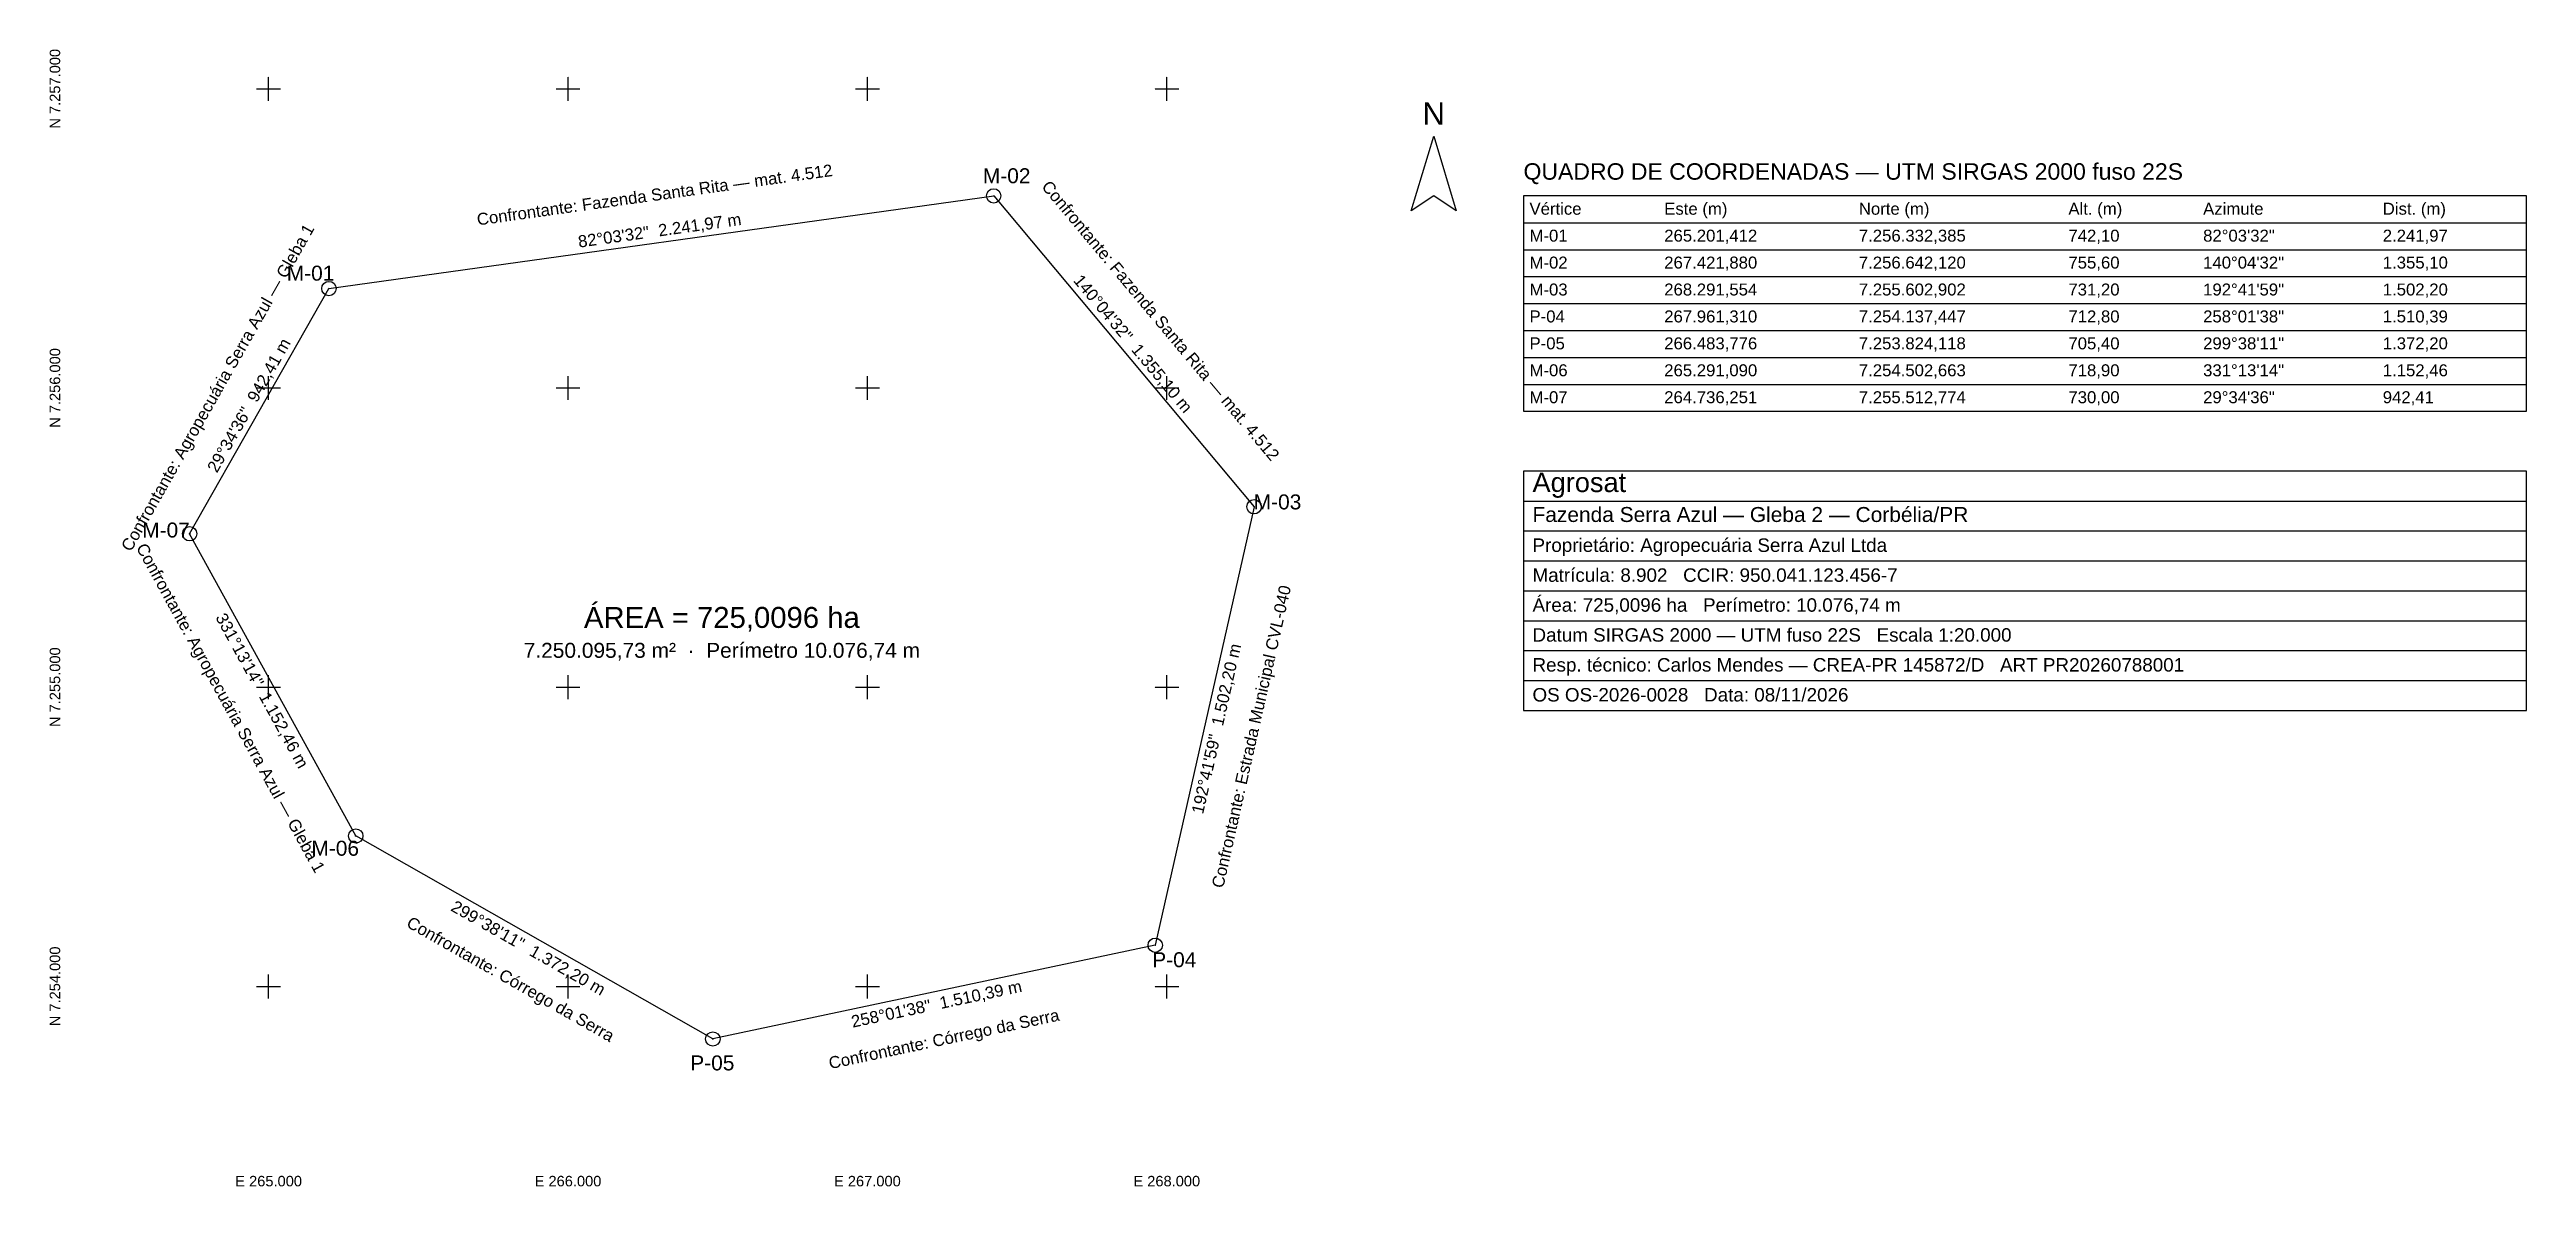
# Model space of a CAD drawing. Extents: x 264268 to 272542, y 7253331 to 7257131.
import ezdxf
from ezdxf.enums import TextEntityAlignment as Align

# ---------------------------------------------------------------- set-up
doc = ezdxf.new("R2010")
doc.units = 0
doc.header["$PDMODE"] = 35
doc.linetypes.add('DASHED', pattern=[0.75, 0.5, -0.25])
for name, color, linetype in [('TOPO-AZIMUTE-DIST', 3, 'CONTINUOUS'), ('TOPO-CARIMBO', 7, 'CONTINUOUS'), ('TOPO-CONFRONTANTES', 6, 'CONTINUOUS'), ('TOPO-NORTE', 2, 'CONTINUOUS'), ('TOPO-PERIMETRO', 1, 'CONTINUOUS'), ('TOPO-PONTOS-3D', 4, 'CONTINUOUS'), ('TOPO-QUADRICULA', 8, 'DASHED'), ('TOPO-ROTULOS', 7, 'CONTINUOUS'), ('TOPO-TABELA', 7, 'CONTINUOUS'), ('TOPO-VERTICES', 5, 'CONTINUOUS')]:
    doc.layers.add(name, color=color, linetype=linetype)
doc.styles.add('TOPO', font='arial.ttf')

msp = doc.modelspace()

# ---------------------------------------------------------------- linework, layer by layer
at = {"layer": 'TOPO-CARIMBO'}
for p, q in [((269191.554, 7255622.12), (272541.554, 7255622.12)), ((269191.554, 7255522.12), (272541.554, 7255522.12)), ((269191.554, 7255422.12), (272541.554, 7255422.12)), ((269191.554, 7255322.12), (272541.554, 7255322.12)), ((269191.554, 7255222.12), (272541.554, 7255222.12)), ((269191.554, 7255122.12), (272541.554, 7255122.12)), ((269191.554, 7255022.12), (272541.554, 7255022.12))]:
    msp.add_line(p, q, dxfattribs=at)
msp.add_lwpolyline([(269191.554, 7254922.12), (272541.554, 7254922.12), (272541.554, 7255722.12), (269191.554, 7255722.12)], close=True, dxfattribs=at)
at = {"layer": 'TOPO-NORTE'}
msp.add_lwpolyline([(268891.554, 7256842.12), (268966.554, 7256592.12), (268891.554, 7256642.12), (268816.554, 7256592.12)], close=True, dxfattribs=at)
at = {"layer": 'TOPO-PERIMETRO'}
msp.add_lwpolyline([(265201.412, 7256332.385), (267421.88, 7256642.12), (268291.554, 7255602.902), (267961.31, 7254137.447), (266483.776, 7253824.118), (265291.09, 7254502.663), (264736.251, 7255512.774)], close=True, dxfattribs=at)
at = {"layer": 'TOPO-PONTOS-3D'}
for p in [(267421.88, 7256642.12, 755.6), (265201.412, 7256332.385, 742.1), (268291.554, 7255602.902, 731.2), (264736.251, 7255512.774, 730), (265291.09, 7254502.663, 718.9), (267961.31, 7254137.447, 712.8), (266483.776, 7253824.118, 705.4)]:
    msp.add_point(p, dxfattribs=at)
at = {"layer": 'TOPO-QUADRICULA'}
for p, q in [((265000, 7256960), (265000, 7257040)), ((266000, 7256960), (266000, 7257040)), ((267000, 7256960), (267000, 7257040)), ((268000, 7256960), (268000, 7257040)), ((264960, 7257000), (265040, 7257000)), ((265960, 7257000), (266040, 7257000)), ((266960, 7257000), (267040, 7257000)), ((267960, 7257000), (268040, 7257000)), ((265000, 7255960), (265000, 7256040)), ((266000, 7255960), (266000, 7256040)), ((267000, 7255960), (267000, 7256040)), ((268000, 7255960), (268000, 7256040)), ((264960, 7256000), (265040, 7256000)), ((265960, 7256000), (266040, 7256000)), ((266960, 7256000), (267040, 7256000)), ((267960, 7256000), (268040, 7256000)), ((264960, 7255000), (265040, 7255000)), ((265000, 7254960), (265000, 7255040)), ((265960, 7255000), (266040, 7255000)), ((266000, 7254960), (266000, 7255040)), ((266960, 7255000), (267040, 7255000)), ((267000, 7254960), (267000, 7255040)), ((267960, 7255000), (268040, 7255000)), ((268000, 7254960), (268000, 7255040)), ((264960, 7254000), (265040, 7254000)), ((265000, 7253960), (265000, 7254040)), ((265960, 7254000), (266040, 7254000)), ((266000, 7253960), (266000, 7254040)), ((266960, 7254000), (267040, 7254000)), ((267000, 7253960), (267000, 7254040)), ((267960, 7254000), (268040, 7254000)), ((268000, 7253960), (268000, 7254040))]:
    msp.add_line(p, q, dxfattribs=at)
at = {"layer": 'TOPO-TABELA'}
for p, q in [((269191.554, 7256552.12), (272541.554, 7256552.12)), ((269191.554, 7256462.12), (272541.554, 7256462.12)), ((269191.554, 7256372.12), (272541.554, 7256372.12)), ((269191.554, 7256282.12), (272541.554, 7256282.12)), ((269191.554, 7256192.12), (272541.554, 7256192.12)), ((269191.554, 7256102.12), (272541.554, 7256102.12)), ((269191.554, 7256012.12), (272541.554, 7256012.12)), ((269191.554, 7255922.12), (272541.554, 7255922.12))]:
    msp.add_line(p, q, dxfattribs=at)
msp.add_lwpolyline([(269191.554, 7255922.12), (272541.554, 7255922.12), (272541.554, 7256642.12), (269191.554, 7256642.12)], close=True, dxfattribs=at)
at = {"layer": 'TOPO-VERTICES'}
for centre in [(267421.88, 7256642.12), (265201.412, 7256332.385), (268291.554, 7255602.902), (264736.251, 7255512.774), (265291.09, 7254502.663), (267961.31, 7254137.447), (266483.776, 7253824.118)]:
    msp.add_circle(centre, 24, dxfattribs=at)

# ---------------------------------------------------------------- texts
at = {"layer": 'TOPO-AZIMUTE-DIST', "style": 'TOPO'}
for s, rotation, p in [('82°03\'32"  2.241,97 m', 7.940998, (266306.119869, 7256526.868934)), ('140°04\'32"  1.355,10 m', -50.075579, (267887.392667, 7256148.182062)), ('29°34\'36"  942,41 m', 60.42341, (264934.043633, 7255942.322962)), ('331°13\'14"  1.152,46 m', 298.77934, (264978.611287, 7254988.460994)), ('192°41\'59"  1.502,20 m', 77.300392, (268165.453442, 7254861.380919)), ('299°38\'11"  1.372,20 m', 330.363511, (265867.65318, 7254128.623293)), ('258°01\'38"  1.510,39 m', 11.972893, (267230.840956, 7253941.652666))]:
    msp.add_text(s, height=40, rotation=rotation, dxfattribs=at).set_placement(p, align=Align.MIDDLE_CENTER)
at = {"layer": 'TOPO-CARIMBO', "style": 'TOPO'}
for s, height, p in [('Agrosat', 65, (269221.554, 7255652.12)), ('Fazenda Serra Azul — Gleba 2 — Corbélia/PR', 50, (269221.554, 7255552.12)), ('Proprietário: Agropecuária Serra Azul Ltda', 45, (269221.554, 7255452.12)), ('Matrícula: 8.902   CCIR: 950.041.123.456-7', 45, (269221.554, 7255352.12)), ('Área: 725,0096 ha   Perímetro: 10.076,74 m', 45, (269221.554, 7255252.12)), ('Datum SIRGAS 2000 — UTM fuso 22S   Escala 1:20.000', 45, (269221.554, 7255152.12)), ('Resp. técnico: Carlos Mendes — CREA-PR 145872/D   ART PR20260788001', 45, (269221.554, 7255052.12)), ('OS OS-2026-0028   Data: 08/11/2026', 45, (269221.554, 7254952.12))]:
    msp.add_text(s, height=height, dxfattribs=at).set_placement(p)
at = {"layer": 'TOPO-CONFRONTANTES', "style": 'TOPO'}
for s, rotation, p in [('Confrontante: Fazenda Santa Rita — mat. 4.512', 7.940998, (266289.541477, 7256645.718238)), ('Confrontante: Fazenda Santa Rita — mat. 4.512', -50.075579, (267979.419669, 7256225.19525)), ('Confrontante: Agropecuária Serra Azul — Gleba 1', 60.42341, (264829.680032, 7256001.55335)), ('Confrontante: Agropecuária Serra Azul — Gleba 1', 298.77934, (264873.433646, 7254930.688475)), ('Confrontante: Estrada Municipal CVL-040', 77.300392, (268282.517768, 7254835.000176)), ('Confrontante: Córrego da Serra', 330.363511, (265808.313719, 7254024.32167)), ('Confrontante: Córrego da Serra', 11.972893, (267255.734823, 7253824.263163))]:
    msp.add_text(s, height=40, rotation=rotation, dxfattribs=at).set_placement(p, align=Align.MIDDLE_CENTER)
at = {"layer": 'TOPO-NORTE', "style": 'TOPO'}
msp.add_text('N', height=75, dxfattribs=at).set_placement((268891.554, 7256917.12), align=Align.MIDDLE_CENTER)
at = {"layer": 'TOPO-QUADRICULA', "style": 'TOPO'}
for s, p in [('N 7.257.000', (264286.251, 7257000)), ('N 7.256.000', (264286.251, 7256000)), ('N 7.255.000', (264286.251, 7255000)), ('N 7.254.000', (264286.251, 7254000))]:
    msp.add_text(s, height=35, rotation=90, dxfattribs=at).set_placement(p, align=Align.MIDDLE_CENTER)
for s, p in [('E 265.000', (265000, 7253349.118)), ('E 266.000', (266000, 7253349.118)), ('E 267.000', (267000, 7253349.118)), ('E 268.000', (268000, 7253349.118))]:
    msp.add_text(s, height=35, dxfattribs=at).set_placement(p, align=Align.MIDDLE_CENTER)
at = {"layer": 'TOPO-ROTULOS', "style": 'TOPO'}
for s, height, p in [('M-02', 50, (267465.214577, 7256709.366669)), ('M-01', 50, (265140.081433, 7256383.75193)), ('M-03', 50, (268369.877366, 7255619.194647)), ('M-07', 50, (264657.222943, 7255525.206466)), ('ÁREA = 725,0096 ha', 70, (266513.9025, 7255233.119)), ('7.250.095,73 m²  ·  Perímetro 10.076,74 m', 50, (266513.9025, 7255123.119)), ('M-06', 50, (265222.410623, 7254461.636871)), ('P-04', 50, (268025.095373, 7254089.162155)), ('P-05', 50, (266482.065874, 7253744.13628))]:
    msp.add_text(s, height=height, dxfattribs=at).set_placement(p, align=Align.MIDDLE_CENTER)
at = {"layer": 'TOPO-TABELA', "style": 'TOPO'}
for s, height, p in [('QUADRO DE COORDENADAS — UTM SIRGAS 2000 fuso 22S', 55, (269191.554, 7256696.12)), ('Vértice', 40, (269211.554, 7256579.12)), ('Este (m)', 40, (269661.554, 7256579.12)), ('Norte (m)', 40, (270311.554, 7256579.12)), ('Alt. (m)', 40, (271011.554, 7256579.12)), ('Azimute', 40, (271461.554, 7256579.12)), ('Dist. (m)', 40, (272061.554, 7256579.12)), ('M-01', 40, (269211.554, 7256489.12)), ('265.201,412', 40, (269661.554, 7256489.12)), ('7.256.332,385', 40, (270311.554, 7256489.12)), ('742,10', 40, (271011.554, 7256489.12)), ('82°03\'32"', 40, (271461.554, 7256489.12)), ('2.241,97', 40, (272061.554, 7256489.12)), ('M-02', 40, (269211.554, 7256399.12)), ('267.421,880', 40, (269661.554, 7256399.12)), ('7.256.642,120', 40, (270311.554, 7256399.12)), ('755,60', 40, (271011.554, 7256399.12)), ('140°04\'32"', 40, (271461.554, 7256399.12)), ('1.355,10', 40, (272061.554, 7256399.12)), ('M-03', 40, (269211.554, 7256309.12)), ('268.291,554', 40, (269661.554, 7256309.12)), ('7.255.602,902', 40, (270311.554, 7256309.12)), ('731,20', 40, (271011.554, 7256309.12)), ('192°41\'59"', 40, (271461.554, 7256309.12)), ('1.502,20', 40, (272061.554, 7256309.12)), ('P-04', 40, (269211.554, 7256219.12)), ('267.961,310', 40, (269661.554, 7256219.12)), ('7.254.137,447', 40, (270311.554, 7256219.12)), ('712,80', 40, (271011.554, 7256219.12)), ('258°01\'38"', 40, (271461.554, 7256219.12)), ('1.510,39', 40, (272061.554, 7256219.12)), ('P-05', 40, (269211.554, 7256129.12)), ('266.483,776', 40, (269661.554, 7256129.12)), ('7.253.824,118', 40, (270311.554, 7256129.12)), ('705,40', 40, (271011.554, 7256129.12)), ('299°38\'11"', 40, (271461.554, 7256129.12)), ('1.372,20', 40, (272061.554, 7256129.12)), ('M-06', 40, (269211.554, 7256039.12)), ('265.291,090', 40, (269661.554, 7256039.12)), ('7.254.502,663', 40, (270311.554, 7256039.12)), ('718,90', 40, (271011.554, 7256039.12)), ('331°13\'14"', 40, (271461.554, 7256039.12)), ('1.152,46', 40, (272061.554, 7256039.12)), ('M-07', 40, (269211.554, 7255949.12)), ('264.736,251', 40, (269661.554, 7255949.12)), ('7.255.512,774', 40, (270311.554, 7255949.12)), ('730,00', 40, (271011.554, 7255949.12)), ('29°34\'36"', 40, (271461.554, 7255949.12)), ('942,41', 40, (272061.554, 7255949.12))]:
    msp.add_text(s, height=height, dxfattribs=at).set_placement(p)

doc.saveas('drawing.dxf')
